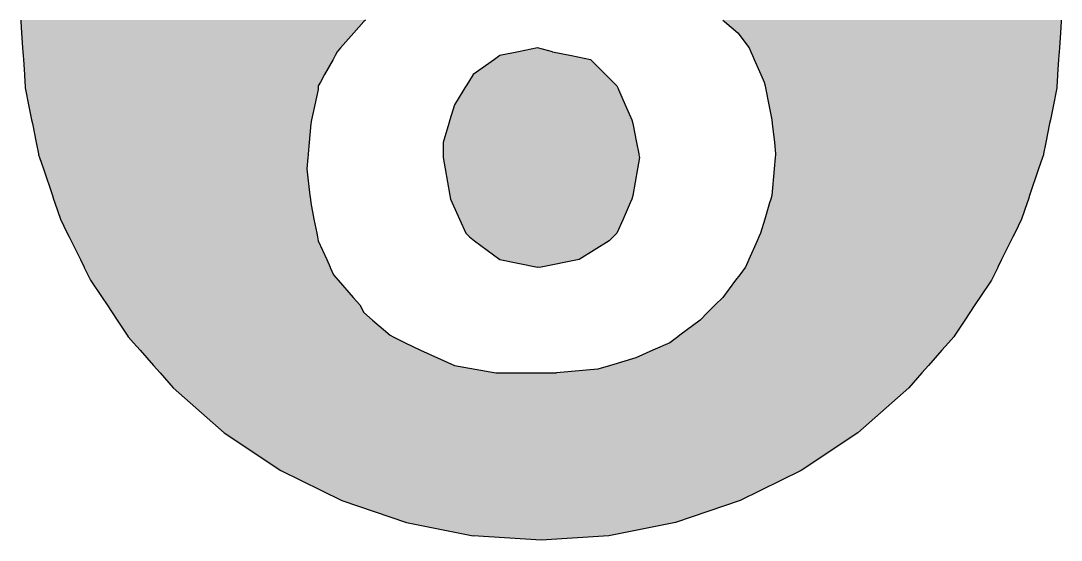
# Model space of a CAD drawing. Extents: x 2558 to 85222, y -662 to 28852.
# Drawn here: x 67520.2 to 67929.2, y 12244.1 to 12448.3 of the extents above; entities that cross this region are included whole.
import ezdxf

# ---------------------------------------------------------------- set-up
doc = ezdxf.new("R2010")
doc.units = 0
doc.header["$MEASUREMENT"] = 0
doc.layers.get('0').update_dxf_attribs({"linetype": 'CONTINUOUS'})
doc.layers.add('DLINE', color=1, linetype='CONTINUOUS')

# ---------------------------------------------------------------- blocks, each defined once
blk = doc.blocks.new('RCSTD3_DESIGN')
at = {"layer": 'DLINE', "linetype": 'CONTINUOUS'}
for p, q in [((389.019079, 7886.313493), (389.057323, 7885.730015)), ((524.593105, 7886.313493), (523.815134, 7885.730015)), ((665.024897, 7886.313493), (665.705622, 7885.730015)), ((798.04681, 7886.313493), (798.008567, 7885.730015)), ((389.057323, 7885.730015), (389.349469, 7881.272722)), ((523.815134, 7885.730015), (519.915002, 7881.272722)), ((665.705622, 7885.730015), (670.905797, 7881.272722)), ((798.008567, 7885.730015), (797.71642, 7881.272722)), ((389.349469, 7881.272722), (389.738998, 7875.329665)), ((519.915002, 7881.272722), (514.714828, 7875.329665)), ((670.905797, 7881.272722), (675.36309, 7875.329665)), ((797.71642, 7881.272722), (797.326892, 7875.329665)), ((389.738998, 7875.329665), (389.83638, 7873.843901)), ((389.83638, 7873.843901), (389.933762, 7872.358137)), ((513.414784, 7873.843901), (512.589359, 7872.358137)), ((514.714828, 7875.329665), (513.414784, 7873.843901)), ((584.731469, 7873.843901), (577.302648, 7872.358137)), ((592.16029, 7875.329665), (584.731469, 7873.843901)), ((598.103347, 7873.843901), (592.16029, 7875.329665)), ((598.103347, 7873.843901), (605.532169, 7872.358137)), ((675.36309, 7875.329665), (676.023429, 7873.843901)), ((676.023429, 7873.843901), (676.683769, 7872.358137)), ((797.22951, 7873.843901), (797.132127, 7872.358137)), ((797.326892, 7875.329665), (797.22951, 7873.843901)), ((389.933762, 7872.358137), (390.031144, 7870.872372)), ((390.031144, 7870.872372), (390.420672, 7864.929315)), ((511.763935, 7870.872372), (508.462236, 7864.929315)), ((512.589359, 7872.358137), (511.763935, 7870.872372)), ((575.222578, 7870.872372), (566.902298, 7864.929315)), ((577.302648, 7872.358137), (575.222578, 7870.872372)), ((605.532169, 7872.358137), (612.96099, 7870.872372)), ((612.96099, 7870.872372), (618.904047, 7864.929315)), ((676.683769, 7872.358137), (677.344109, 7870.872372)), ((677.344109, 7870.872372), (679.985467, 7864.929315)), ((797.034745, 7870.872372), (796.645217, 7864.929315)), ((797.132127, 7872.358137), (797.034745, 7870.872372)), ((390.420672, 7864.929315), (390.615437, 7861.957787)), ((390.615437, 7861.957787), (390.712819, 7860.472022)), ((506.811387, 7861.957787), (505.985962, 7860.472022)), ((508.462236, 7864.929315), (506.811387, 7861.957787)), ((565.045092, 7861.957787), (564.11649, 7860.472022)), ((566.902298, 7864.929315), (565.045092, 7861.957787)), ((618.904047, 7864.929315), (621.875576, 7861.957787)), ((621.875576, 7861.957787), (623.36134, 7860.472022)), ((679.985467, 7864.929315), (681.306147, 7861.957787)), ((681.306147, 7861.957787), (681.6033, 7860.472022)), ((796.450453, 7861.957787), (796.35307, 7860.472022)), ((796.645217, 7864.929315), (796.450453, 7861.957787)), ((390.712819, 7860.472022), (390.768724, 7859.619077)), ((390.768724, 7859.619077), (390.894599, 7858.986258)), ((390.894599, 7858.986258), (392.076747, 7853.043201)), ((505.985962, 7858.986258), (504.665283, 7853.043201)), ((505.985962, 7860.472022), (505.985962, 7859.619077)), ((505.985962, 7859.619077), (505.985962, 7858.986258)), ((563.187887, 7858.986258), (559.473476, 7853.043201)), ((563.583399, 7859.619077), (563.187887, 7858.986258)), ((564.11649, 7860.472022), (563.583399, 7859.619077)), ((623.36134, 7860.472022), (623.740427, 7859.619077)), ((623.740427, 7859.619077), (624.02168, 7858.986258)), ((624.02168, 7858.986258), (626.663038, 7853.043201)), ((681.6033, 7860.472022), (681.773889, 7859.619077)), ((681.773889, 7859.619077), (681.900453, 7858.986258)), ((681.900453, 7858.986258), (683.089064, 7853.043201)), ((796.17129, 7858.986258), (794.989142, 7853.043201)), ((796.297165, 7859.619077), (796.17129, 7858.986258)), ((796.35307, 7860.472022), (796.297165, 7859.619077)), ((392.076747, 7853.043201), (393.258895, 7847.100144)), ((504.665283, 7853.043201), (503.344604, 7847.100144)), ((559.473476, 7853.043201), (557.690559, 7847.100144)), ((626.663038, 7853.043201), (629.304397, 7847.100144)), ((683.089064, 7853.043201), (684.277675, 7847.100144)), ((794.989142, 7853.043201), (793.806995, 7847.100144)), ((393.258895, 7847.100144), (393.554431, 7845.61438)), ((393.554431, 7845.61438), (395.032116, 7838.185558)), ((503.014434, 7845.61438), (502.395365, 7838.185558)), ((503.344604, 7847.100144), (503.014434, 7845.61438)), ((557.24483, 7845.61438), (555.016183, 7838.185558)), ((557.690559, 7847.100144), (557.24483, 7845.61438)), ((629.304397, 7847.100144), (629.60155, 7845.61438)), ((629.60155, 7845.61438), (631.087314, 7838.185558)), ((684.277675, 7847.100144), (684.44276, 7845.61438)), ((684.44276, 7845.61438), (685.268185, 7838.185558)), ((793.511458, 7845.61438), (792.033773, 7838.185558)), ((793.806995, 7847.100144), (793.511458, 7845.61438)), ((395.032116, 7838.185558), (395.918727, 7833.728266)), ((502.395365, 7838.185558), (502.023924, 7833.728266)), ((555.016183, 7838.185558), (555.016183, 7833.728266)), ((631.087314, 7838.185558), (631.978773, 7833.728266)), ((685.268185, 7838.185558), (685.76344, 7833.728266)), ((792.033773, 7838.185558), (791.147163, 7833.728266)), ((395.918727, 7833.728266), (395.98772, 7833.38141)), ((395.98772, 7833.38141), (396.374328, 7832.242501)), ((501.99502, 7833.38141), (501.900111, 7832.242501)), ((502.023924, 7833.728266), (501.99502, 7833.38141)), ((555.016183, 7833.728266), (555.016183, 7833.38141)), ((555.016183, 7833.38141), (555.016183, 7832.242501)), ((631.978773, 7833.728266), (632.048144, 7833.38141)), ((632.048144, 7833.38141), (632.275926, 7832.242501)), ((685.731907, 7833.38141), (685.62837, 7832.242501)), ((685.76344, 7833.728266), (685.731907, 7833.38141)), ((791.078169, 7833.38141), (790.691561, 7832.242501)), ((791.147163, 7833.728266), (791.078169, 7833.38141)), ((396.374328, 7832.242501), (397.887375, 7827.785208)), ((501.900111, 7832.242501), (501.52867, 7827.785208)), ((555.016183, 7832.242501), (555.8266, 7827.785208)), ((632.275926, 7832.242501), (631.465509, 7827.785208)), ((685.62837, 7832.242501), (685.223162, 7827.785208)), ((790.691561, 7832.242501), (789.178514, 7827.785208)), ((397.887375, 7827.785208), (401.417818, 7817.384859)), ((501.52867, 7827.785208), (502.684264, 7817.384859)), ((555.8266, 7827.785208), (557.717573, 7817.384859)), ((631.465509, 7827.785208), (629.574536, 7817.384859)), ((685.223162, 7827.785208), (684.277675, 7817.384859)), ((789.178514, 7827.785208), (785.648071, 7817.384859)), ((401.417818, 7817.384859), (401.922167, 7815.899094)), ((502.684264, 7817.384859), (502.849349, 7815.899094)), ((557.717573, 7817.384859), (557.987712, 7815.899094)), ((629.574536, 7817.384859), (629.304397, 7815.899094)), ((684.277675, 7817.384859), (683.831946, 7815.899094)), ((785.648071, 7817.384859), (785.143722, 7815.899094)), ((401.922167, 7815.899094), (402.426516, 7814.41333)), ((402.426516, 7814.41333), (404.58677, 7808.049426)), ((502.849349, 7815.899094), (503.014434, 7814.41333)), ((503.014434, 7814.41333), (504.287215, 7808.049426)), ((557.987712, 7815.899094), (558.648052, 7814.41333)), ((558.648052, 7814.41333), (561.476454, 7808.049426)), ((628.644058, 7814.41333), (625.815656, 7808.049426)), ((629.304397, 7815.899094), (628.644058, 7814.41333)), ((683.386217, 7814.41333), (681.477045, 7808.049426)), ((683.831946, 7815.899094), (683.386217, 7814.41333)), ((784.639373, 7814.41333), (782.479119, 7808.049426)), ((785.143722, 7815.899094), (784.639373, 7814.41333)), ((404.58677, 7808.049426), (407.310023, 7802.527216)), ((504.287215, 7808.049426), (505.391657, 7802.527216)), ((561.476454, 7808.049426), (563.930769, 7802.527216)), ((625.815656, 7808.049426), (623.36134, 7802.527216)), ((681.477045, 7808.049426), (679.820383, 7802.527216)), ((782.479119, 7808.049426), (779.755866, 7802.527216)), ((407.310023, 7802.527216), (408.042721, 7801.041451)), ((408.042721, 7801.041451), (408.775419, 7799.555687)), ((505.391657, 7802.527216), (505.68881, 7801.041451)), ((505.68881, 7801.041451), (505.985962, 7799.555687)), ((563.930769, 7802.527216), (565.416533, 7801.041451)), ((565.416533, 7801.041451), (567.397552, 7799.555687)), ((621.875576, 7801.041451), (620.389812, 7799.555687)), ((623.36134, 7802.527216), (621.875576, 7801.041451)), ((679.160043, 7801.041451), (678.499703, 7799.555687)), ((679.820383, 7802.527216), (679.160043, 7801.041451)), ((779.023169, 7801.041451), (778.290471, 7799.555687)), ((779.755866, 7802.527216), (779.023169, 7801.041451)), ((408.775419, 7799.555687), (412.438908, 7792.126866)), ((505.985962, 7799.555687), (509.287661, 7792.126866)), ((567.397552, 7799.555687), (577.302648, 7792.126866)), ((620.389812, 7799.555687), (608.503697, 7792.126866)), ((678.499703, 7799.555687), (675.198005, 7792.126866)), ((778.290471, 7799.555687), (774.626981, 7792.126866)), ((412.438908, 7792.126866), (413.904304, 7789.155337)), ((509.287661, 7792.126866), (510.60834, 7789.155337)), ((577.302648, 7792.126866), (592.16029, 7789.155337)), ((608.503697, 7792.126866), (593.646055, 7789.155337)), ((675.198005, 7792.126866), (673.877325, 7789.155337)), ((774.626981, 7792.126866), (773.161586, 7789.155337)), ((413.904304, 7789.155337), (413.977573, 7789.006761)), ((413.977573, 7789.006761), (415.369699, 7786.183809)), ((510.60834, 7789.155337), (510.674374, 7789.006761)), ((510.674374, 7789.006761), (511.929019, 7786.183809)), ((592.903172, 7789.006761), (592.16029, 7789.155337)), ((593.646055, 7789.155337), (592.903172, 7789.006761)), ((673.765893, 7789.006761), (671.648679, 7786.183809)), ((673.877325, 7789.155337), (673.765893, 7789.006761)), ((773.088316, 7789.006761), (771.69619, 7786.183809)), ((773.161586, 7789.155337), (773.088316, 7789.006761)), ((415.369699, 7786.183809), (416.418742, 7784.056561)), ((416.418742, 7784.056561), (420.953896, 7777.269223)), ((511.929019, 7786.183809), (513.790361, 7784.056561)), ((513.790361, 7784.056561), (519.729282, 7777.269223)), ((670.053243, 7784.056561), (664.96274, 7777.269223)), ((671.648679, 7786.183809), (670.053243, 7784.056561)), ((770.647147, 7784.056561), (766.111993, 7777.269223)), ((771.69619, 7786.183809), (770.647147, 7784.056561)), ((420.953896, 7777.269223), (422.939408, 7774.297695)), ((519.729282, 7777.269223), (522.329369, 7774.297695)), ((664.96274, 7777.269223), (661.991211, 7774.297695)), ((766.111993, 7777.269223), (764.126481, 7774.297695)), ((422.939408, 7774.297695), (424.92492, 7771.326166)), ((522.329369, 7774.297695), (523.815134, 7771.326166)), ((661.991211, 7774.297695), (659.019683, 7771.326166)), ((764.126481, 7774.297695), (762.14097, 7771.326166)), ((424.92492, 7771.326166), (426.910432, 7768.354637)), ((426.910432, 7768.354637), (430.881455, 7762.41158)), ((523.815134, 7771.326166), (527.281917, 7768.354637)), ((527.281917, 7768.354637), (534.215484, 7762.41158)), ((656.048154, 7768.354637), (648.124078, 7762.41158)), ((659.019683, 7771.326166), (656.048154, 7768.354637)), ((760.155458, 7768.354637), (756.184434, 7762.41158)), ((762.14097, 7771.326166), (760.155458, 7768.354637)), ((430.881455, 7762.41158), (431.281187, 7761.813341)), ((431.281187, 7761.813341), (433.362505, 7759.440052)), ((433.362505, 7759.440052), (435.968466, 7756.468523)), ((534.215484, 7762.41158), (535.411963, 7761.813341)), ((535.411963, 7761.813341), (540.158541, 7759.440052)), ((540.158541, 7759.440052), (546.101598, 7756.468523)), ((644.16204, 7759.440052), (637.476101, 7756.468523)), ((647.326425, 7761.813341), (644.16204, 7759.440052)), ((648.124078, 7762.41158), (647.326425, 7761.813341)), ((753.703384, 7759.440052), (751.097424, 7756.468523)), ((755.784703, 7761.813341), (753.703384, 7759.440052)), ((756.184434, 7762.41158), (755.784703, 7761.813341)), ((435.968466, 7756.468523), (438.574426, 7753.496995)), ((546.101598, 7756.468523), (552.787537, 7753.496995)), ((637.476101, 7756.468523), (630.790161, 7753.496995)), ((751.097424, 7756.468523), (748.491463, 7753.496995)), ((438.574426, 7753.496995), (441.180387, 7750.525466)), ((552.787537, 7753.496995), (559.473476, 7750.525466)), ((630.790161, 7753.496995), (620.885066, 7750.525466)), ((748.491463, 7753.496995), (745.885503, 7750.525466)), ((441.180387, 7750.525466), (442.483367, 7749.039702)), ((442.483367, 7749.039702), (443.786347, 7747.553938)), ((443.786347, 7747.553938), (448.919804, 7741.700352)), ((559.473476, 7750.525466), (567.64518, 7749.039702)), ((567.64518, 7749.039702), (575.816883, 7747.553938)), ((575.816883, 7747.553938), (599.589112, 7747.553938)), ((615.932519, 7749.039702), (599.589112, 7747.553938)), ((620.885066, 7750.525466), (615.932519, 7749.039702)), ((743.279542, 7747.553938), (738.146086, 7741.700352)), ((744.582522, 7749.039702), (743.279542, 7747.553938)), ((745.885503, 7750.525466), (744.582522, 7749.039702)), ((448.919804, 7741.700352), (469.032792, 7724.061735)), ((738.146086, 7741.700352), (718.033098, 7724.061735)), ((469.032792, 7724.061735), (491.276012, 7709.199291)), ((718.033098, 7724.061735), (695.789877, 7709.199291)), ((491.276012, 7709.199291), (515.268877, 7697.367319)), ((695.789877, 7709.199291), (671.797013, 7697.367319)), ((515.268877, 7697.367319), (540.600861, 7688.768269)), ((671.797013, 7697.367319), (646.465028, 7688.768269)), ((540.600861, 7688.768269), (566.838529, 7683.549273)), ((646.465028, 7688.768269), (620.227361, 7683.549273)), ((593.532945, 7681.799628), (566.838529, 7683.549273)), ((620.227361, 7683.549273), (593.532945, 7681.799628))]:
    blk.add_line(p, q, dxfattribs=at)
at = {"layer": 'DLINE', "linetype": 'CONTINUOUS', "extrusion": (0, 0, -1)}
for points in [[(-389.019079, 7886.313493), (-524.593105, 7886.313493), (-523.815134, 7885.730015)], [(-665.024897, 7886.313493), (-798.04681, 7886.313493), (-798.008567, 7885.730015)], [(-389.057323, 7885.730015), (-523.815134, 7885.730015), (-519.915002, 7881.272722)], [(-665.705622, 7885.730015), (-798.008567, 7885.730015), (-797.71642, 7881.272722)], [(-389.349469, 7881.272722), (-519.915002, 7881.272722), (-514.714828, 7875.329665)], [(-670.905797, 7881.272722), (-797.71642, 7881.272722), (-797.326892, 7875.329665)], [(-389.738998, 7875.329665), (-514.714828, 7875.329665), (-513.414784, 7873.843901)], [(-389.83638, 7873.843901), (-513.414784, 7873.843901), (-512.589359, 7872.358137)], [(-584.731469, 7873.843901), (-598.103347, 7873.843901), (-605.532169, 7872.358137)], [(-675.36309, 7875.329665), (-797.326892, 7875.329665), (-797.22951, 7873.843901)], [(-676.023429, 7873.843901), (-797.22951, 7873.843901), (-797.132127, 7872.358137)], [(-389.933762, 7872.358137), (-512.589359, 7872.358137), (-511.763935, 7870.872372)], [(-390.031144, 7870.872372), (-511.763935, 7870.872372), (-508.462236, 7864.929315)], [(-575.222578, 7870.872372), (-612.96099, 7870.872372), (-618.904047, 7864.929315)], [(-577.302648, 7872.358137), (-605.532169, 7872.358137), (-612.96099, 7870.872372)], [(-676.683769, 7872.358137), (-797.132127, 7872.358137), (-797.034745, 7870.872372)], [(-677.344109, 7870.872372), (-797.034745, 7870.872372), (-796.645217, 7864.929315)], [(-390.420672, 7864.929315), (-508.462236, 7864.929315), (-506.811387, 7861.957787)], [(-390.615437, 7861.957787), (-506.811387, 7861.957787), (-505.985962, 7860.472022)], [(-565.045092, 7861.957787), (-621.875576, 7861.957787), (-623.36134, 7860.472022)], [(-566.902298, 7864.929315), (-618.904047, 7864.929315), (-621.875576, 7861.957787)], [(-679.985467, 7864.929315), (-796.645217, 7864.929315), (-796.450453, 7861.957787)], [(-681.306147, 7861.957787), (-796.450453, 7861.957787), (-796.35307, 7860.472022)], [(-390.712819, 7860.472022), (-505.985962, 7860.472022), (-505.985962, 7859.619077)], [(-390.768724, 7859.619077), (-505.985962, 7859.619077), (-505.985962, 7858.986258)], [(-390.894599, 7858.986258), (-505.985962, 7858.986258), (-504.665283, 7853.043201)], [(-563.187887, 7858.986258), (-624.02168, 7858.986258), (-626.663038, 7853.043201)], [(-563.583399, 7859.619077), (-623.740427, 7859.619077), (-624.02168, 7858.986258)], [(-564.11649, 7860.472022), (-623.36134, 7860.472022), (-623.740427, 7859.619077)], [(-681.6033, 7860.472022), (-796.35307, 7860.472022), (-796.297165, 7859.619077)], [(-681.773889, 7859.619077), (-796.297165, 7859.619077), (-796.17129, 7858.986258)], [(-681.900453, 7858.986258), (-796.17129, 7858.986258), (-794.989142, 7853.043201)], [(-392.076747, 7853.043201), (-504.665283, 7853.043201), (-503.344604, 7847.100144)], [(-559.473476, 7853.043201), (-626.663038, 7853.043201), (-629.304397, 7847.100144)], [(-683.089064, 7853.043201), (-794.989142, 7853.043201), (-793.806995, 7847.100144)], [(-393.258895, 7847.100144), (-503.344604, 7847.100144), (-503.014434, 7845.61438)], [(-393.554431, 7845.61438), (-503.014434, 7845.61438), (-502.395365, 7838.185558)], [(-557.24483, 7845.61438), (-629.60155, 7845.61438), (-631.087314, 7838.185558)], [(-557.690559, 7847.100144), (-629.304397, 7847.100144), (-629.60155, 7845.61438)], [(-684.277675, 7847.100144), (-793.806995, 7847.100144), (-793.511458, 7845.61438)], [(-684.44276, 7845.61438), (-793.511458, 7845.61438), (-792.033773, 7838.185558)], [(-395.032116, 7838.185558), (-502.395365, 7838.185558), (-502.023924, 7833.728266)], [(-555.016183, 7838.185558), (-631.087314, 7838.185558), (-631.978773, 7833.728266)], [(-685.268185, 7838.185558), (-792.033773, 7838.185558), (-791.147163, 7833.728266)], [(-395.918727, 7833.728266), (-502.023924, 7833.728266), (-501.99502, 7833.38141)], [(-395.98772, 7833.38141), (-501.99502, 7833.38141), (-501.900111, 7832.242501)], [(-555.016183, 7833.728266), (-631.978773, 7833.728266), (-632.048144, 7833.38141)], [(-555.016183, 7833.38141), (-632.048144, 7833.38141), (-632.275926, 7832.242501)], [(-685.731907, 7833.38141), (-791.078169, 7833.38141), (-790.691561, 7832.242501)], [(-685.76344, 7833.728266), (-791.147163, 7833.728266), (-791.078169, 7833.38141)], [(-396.374328, 7832.242501), (-501.900111, 7832.242501), (-501.52867, 7827.785208)], [(-555.016183, 7832.242501), (-632.275926, 7832.242501), (-631.465509, 7827.785208)], [(-685.62837, 7832.242501), (-790.691561, 7832.242501), (-789.178514, 7827.785208)], [(-397.887375, 7827.785208), (-501.52867, 7827.785208), (-502.684264, 7817.384859)], [(-555.8266, 7827.785208), (-631.465509, 7827.785208), (-629.574536, 7817.384859)], [(-685.223162, 7827.785208), (-789.178514, 7827.785208), (-785.648071, 7817.384859)], [(-401.417818, 7817.384859), (-502.684264, 7817.384859), (-502.849349, 7815.899094)], [(-557.717573, 7817.384859), (-629.574536, 7817.384859), (-629.304397, 7815.899094)], [(-684.277675, 7817.384859), (-785.648071, 7817.384859), (-785.143722, 7815.899094)], [(-401.922167, 7815.899094), (-502.849349, 7815.899094), (-503.014434, 7814.41333)], [(-402.426516, 7814.41333), (-503.014434, 7814.41333), (-504.287215, 7808.049426)], [(-557.987712, 7815.899094), (-629.304397, 7815.899094), (-628.644058, 7814.41333)], [(-558.648052, 7814.41333), (-628.644058, 7814.41333), (-625.815656, 7808.049426)], [(-683.386217, 7814.41333), (-784.639373, 7814.41333), (-782.479119, 7808.049426)], [(-683.831946, 7815.899094), (-785.143722, 7815.899094), (-784.639373, 7814.41333)], [(-404.58677, 7808.049426), (-504.287215, 7808.049426), (-505.391657, 7802.527216)], [(-561.476454, 7808.049426), (-625.815656, 7808.049426), (-623.36134, 7802.527216)], [(-681.477045, 7808.049426), (-782.479119, 7808.049426), (-779.755866, 7802.527216)], [(-407.310023, 7802.527216), (-505.391657, 7802.527216), (-505.68881, 7801.041451)], [(-408.042721, 7801.041451), (-505.68881, 7801.041451), (-505.985962, 7799.555687)], [(-563.930769, 7802.527216), (-623.36134, 7802.527216), (-621.875576, 7801.041451)], [(-565.416533, 7801.041451), (-621.875576, 7801.041451), (-620.389812, 7799.555687)], [(-679.160043, 7801.041451), (-779.023169, 7801.041451), (-778.290471, 7799.555687)], [(-679.820383, 7802.527216), (-779.755866, 7802.527216), (-779.023169, 7801.041451)], [(-408.775419, 7799.555687), (-505.985962, 7799.555687), (-509.287661, 7792.126866)], [(-567.397552, 7799.555687), (-620.389812, 7799.555687), (-608.503697, 7792.126866)], [(-678.499703, 7799.555687), (-778.290471, 7799.555687), (-774.626981, 7792.126866)], [(-412.438908, 7792.126866), (-509.287661, 7792.126866), (-510.60834, 7789.155337)], [(-577.302648, 7792.126866), (-608.503697, 7792.126866), (-593.646055, 7789.155337)], [(-675.198005, 7792.126866), (-774.626981, 7792.126866), (-773.161586, 7789.155337)], [(-413.904304, 7789.155337), (-510.60834, 7789.155337), (-510.674374, 7789.006761)], [(-413.977573, 7789.006761), (-510.674374, 7789.006761), (-511.929019, 7786.183809)], [(-592.16029, 7789.155337), (-593.646055, 7789.155337), (-592.903172, 7789.006761)], [(-673.765893, 7789.006761), (-773.088316, 7789.006761), (-771.69619, 7786.183809)], [(-673.877325, 7789.155337), (-773.161586, 7789.155337), (-773.088316, 7789.006761)], [(-415.369699, 7786.183809), (-511.929019, 7786.183809), (-513.790361, 7784.056561)], [(-416.418742, 7784.056561), (-513.790361, 7784.056561), (-519.729282, 7777.269223)], [(-670.053243, 7784.056561), (-770.647147, 7784.056561), (-766.111993, 7777.269223)], [(-671.648679, 7786.183809), (-771.69619, 7786.183809), (-770.647147, 7784.056561)], [(-420.953896, 7777.269223), (-519.729282, 7777.269223), (-522.329369, 7774.297695)], [(-664.96274, 7777.269223), (-766.111993, 7777.269223), (-764.126481, 7774.297695)], [(-422.939408, 7774.297695), (-522.329369, 7774.297695), (-523.815134, 7771.326166)], [(-661.991211, 7774.297695), (-764.126481, 7774.297695), (-762.14097, 7771.326166)], [(-424.92492, 7771.326166), (-523.815134, 7771.326166), (-527.281917, 7768.354637)], [(-426.910432, 7768.354637), (-527.281917, 7768.354637), (-534.215484, 7762.41158)], [(-656.048154, 7768.354637), (-760.155458, 7768.354637), (-756.184434, 7762.41158)], [(-659.019683, 7771.326166), (-762.14097, 7771.326166), (-760.155458, 7768.354637)], [(-430.881455, 7762.41158), (-534.215484, 7762.41158), (-535.411963, 7761.813341)], [(-431.281187, 7761.813341), (-535.411963, 7761.813341), (-540.158541, 7759.440052)], [(-433.362505, 7759.440052), (-540.158541, 7759.440052), (-546.101598, 7756.468523)], [(-644.16204, 7759.440052), (-753.703384, 7759.440052), (-751.097424, 7756.468523)], [(-647.326425, 7761.813341), (-755.784703, 7761.813341), (-753.703384, 7759.440052)], [(-648.124078, 7762.41158), (-756.184434, 7762.41158), (-755.784703, 7761.813341)], [(-435.968466, 7756.468523), (-546.101598, 7756.468523), (-552.787537, 7753.496995)], [(-637.476101, 7756.468523), (-751.097424, 7756.468523), (-748.491463, 7753.496995)], [(-438.574426, 7753.496995), (-552.787537, 7753.496995), (-559.473476, 7750.525466)], [(-630.790161, 7753.496995), (-748.491463, 7753.496995), (-745.885503, 7750.525466)], [(-441.180387, 7750.525466), (-559.473476, 7750.525466), (-567.64518, 7749.039702)], [(-442.483367, 7749.039702), (-567.64518, 7749.039702), (-575.816883, 7747.553938)], [(-443.786347, 7747.553938), (-743.279542, 7747.553938), (-738.146086, 7741.700352)], [(-615.932519, 7749.039702), (-744.582522, 7749.039702), (-743.279542, 7747.553938)], [(-620.885066, 7750.525466), (-745.885503, 7750.525466), (-744.582522, 7749.039702)], [(-448.919804, 7741.700352), (-738.146086, 7741.700352), (-718.033098, 7724.061735)], [(-469.032792, 7724.061735), (-718.033098, 7724.061735), (-695.789877, 7709.199291)], [(-491.276012, 7709.199291), (-695.789877, 7709.199291), (-671.797013, 7697.367319)], [(-515.268877, 7697.367319), (-671.797013, 7697.367319), (-646.465028, 7688.768269)], [(-540.600861, 7688.768269), (-646.465028, 7688.768269), (-620.227361, 7683.549273)], [(-566.838529, 7683.549273), (-620.227361, 7683.549273), (-593.532945, 7681.799628)]]:
    blk.add_solid(points, dxfattribs=at)
at = {"layer": 'DLINE', "linetype": 'CONTINUOUS'}
for points in [[(389.019079, 7886.313493), (389.057323, 7885.730015), (523.815134, 7885.730015)], [(665.024897, 7886.313493), (665.705622, 7885.730015), (798.008567, 7885.730015)], [(389.057323, 7885.730015), (389.349469, 7881.272722), (519.915002, 7881.272722)], [(665.705622, 7885.730015), (670.905797, 7881.272722), (797.71642, 7881.272722)], [(389.349469, 7881.272722), (389.738998, 7875.329665), (514.714828, 7875.329665)], [(670.905797, 7881.272722), (675.36309, 7875.329665), (797.326892, 7875.329665)], [(389.738998, 7875.329665), (389.83638, 7873.843901), (513.414784, 7873.843901)], [(389.83638, 7873.843901), (389.933762, 7872.358137), (512.589359, 7872.358137)], [(584.731469, 7873.843901), (577.302648, 7872.358137), (605.532169, 7872.358137)], [(592.16029, 7875.329665), (584.731469, 7873.843901), (598.103347, 7873.843901)], [(675.36309, 7875.329665), (676.023429, 7873.843901), (797.22951, 7873.843901)], [(676.023429, 7873.843901), (676.683769, 7872.358137), (797.132127, 7872.358137)], [(389.933762, 7872.358137), (390.031144, 7870.872372), (511.763935, 7870.872372)], [(390.031144, 7870.872372), (390.420672, 7864.929315), (508.462236, 7864.929315)], [(575.222578, 7870.872372), (566.902298, 7864.929315), (618.904047, 7864.929315)], [(577.302648, 7872.358137), (575.222578, 7870.872372), (612.96099, 7870.872372)], [(676.683769, 7872.358137), (677.344109, 7870.872372), (797.034745, 7870.872372)], [(677.344109, 7870.872372), (679.985467, 7864.929315), (796.645217, 7864.929315)], [(390.420672, 7864.929315), (390.615437, 7861.957787), (506.811387, 7861.957787)], [(390.615437, 7861.957787), (390.712819, 7860.472022), (505.985962, 7860.472022)], [(565.045092, 7861.957787), (564.11649, 7860.472022), (623.36134, 7860.472022)], [(566.902298, 7864.929315), (565.045092, 7861.957787), (621.875576, 7861.957787)], [(679.985467, 7864.929315), (681.306147, 7861.957787), (796.450453, 7861.957787)], [(681.306147, 7861.957787), (681.6033, 7860.472022), (796.35307, 7860.472022)], [(390.712819, 7860.472022), (390.768724, 7859.619077), (505.985962, 7859.619077)], [(390.768724, 7859.619077), (390.894599, 7858.986258), (505.985962, 7858.986258)], [(390.894599, 7858.986258), (392.076747, 7853.043201), (504.665283, 7853.043201)], [(563.187887, 7858.986258), (559.473476, 7853.043201), (626.663038, 7853.043201)], [(563.583399, 7859.619077), (563.187887, 7858.986258), (624.02168, 7858.986258)], [(564.11649, 7860.472022), (563.583399, 7859.619077), (623.740427, 7859.619077)], [(681.6033, 7860.472022), (681.773889, 7859.619077), (796.297165, 7859.619077)], [(681.773889, 7859.619077), (681.900453, 7858.986258), (796.17129, 7858.986258)], [(681.900453, 7858.986258), (683.089064, 7853.043201), (794.989142, 7853.043201)], [(392.076747, 7853.043201), (393.258895, 7847.100144), (503.344604, 7847.100144)], [(559.473476, 7853.043201), (557.690559, 7847.100144), (629.304397, 7847.100144)], [(683.089064, 7853.043201), (684.277675, 7847.100144), (793.806995, 7847.100144)], [(393.258895, 7847.100144), (393.554431, 7845.61438), (503.014434, 7845.61438)], [(393.554431, 7845.61438), (395.032116, 7838.185558), (502.395365, 7838.185558)], [(557.24483, 7845.61438), (555.016183, 7838.185558), (631.087314, 7838.185558)], [(557.690559, 7847.100144), (557.24483, 7845.61438), (629.60155, 7845.61438)], [(684.277675, 7847.100144), (684.44276, 7845.61438), (793.511458, 7845.61438)], [(684.44276, 7845.61438), (685.268185, 7838.185558), (792.033773, 7838.185558)], [(395.032116, 7838.185558), (395.918727, 7833.728266), (502.023924, 7833.728266)], [(555.016183, 7838.185558), (555.016183, 7833.728266), (631.978773, 7833.728266)], [(685.268185, 7838.185558), (685.76344, 7833.728266), (791.147163, 7833.728266)], [(395.918727, 7833.728266), (395.98772, 7833.38141), (501.99502, 7833.38141)], [(395.98772, 7833.38141), (396.374328, 7832.242501), (501.900111, 7832.242501)], [(555.016183, 7833.728266), (555.016183, 7833.38141), (632.048144, 7833.38141)], [(555.016183, 7833.38141), (555.016183, 7832.242501), (632.275926, 7832.242501)], [(685.731907, 7833.38141), (685.62837, 7832.242501), (790.691561, 7832.242501)], [(685.76344, 7833.728266), (685.731907, 7833.38141), (791.078169, 7833.38141)], [(396.374328, 7832.242501), (397.887375, 7827.785208), (501.52867, 7827.785208)], [(555.016183, 7832.242501), (555.8266, 7827.785208), (631.465509, 7827.785208)], [(685.62837, 7832.242501), (685.223162, 7827.785208), (789.178514, 7827.785208)], [(397.887375, 7827.785208), (401.417818, 7817.384859), (502.684264, 7817.384859)], [(555.8266, 7827.785208), (557.717573, 7817.384859), (629.574536, 7817.384859)], [(685.223162, 7827.785208), (684.277675, 7817.384859), (785.648071, 7817.384859)], [(401.417818, 7817.384859), (401.922167, 7815.899094), (502.849349, 7815.899094)], [(557.717573, 7817.384859), (557.987712, 7815.899094), (629.304397, 7815.899094)], [(684.277675, 7817.384859), (683.831946, 7815.899094), (785.143722, 7815.899094)], [(401.922167, 7815.899094), (402.426516, 7814.41333), (503.014434, 7814.41333)], [(402.426516, 7814.41333), (404.58677, 7808.049426), (504.287215, 7808.049426)], [(557.987712, 7815.899094), (558.648052, 7814.41333), (628.644058, 7814.41333)], [(558.648052, 7814.41333), (561.476454, 7808.049426), (625.815656, 7808.049426)], [(683.386217, 7814.41333), (681.477045, 7808.049426), (782.479119, 7808.049426)], [(683.831946, 7815.899094), (683.386217, 7814.41333), (784.639373, 7814.41333)], [(404.58677, 7808.049426), (407.310023, 7802.527216), (505.391657, 7802.527216)], [(561.476454, 7808.049426), (563.930769, 7802.527216), (623.36134, 7802.527216)], [(681.477045, 7808.049426), (679.820383, 7802.527216), (779.755866, 7802.527216)], [(407.310023, 7802.527216), (408.042721, 7801.041451), (505.68881, 7801.041451)], [(408.042721, 7801.041451), (408.775419, 7799.555687), (505.985962, 7799.555687)], [(563.930769, 7802.527216), (565.416533, 7801.041451), (621.875576, 7801.041451)], [(565.416533, 7801.041451), (567.397552, 7799.555687), (620.389812, 7799.555687)], [(679.160043, 7801.041451), (678.499703, 7799.555687), (778.290471, 7799.555687)], [(679.820383, 7802.527216), (679.160043, 7801.041451), (779.023169, 7801.041451)], [(408.775419, 7799.555687), (412.438908, 7792.126866), (509.287661, 7792.126866)], [(567.397552, 7799.555687), (577.302648, 7792.126866), (608.503697, 7792.126866)], [(678.499703, 7799.555687), (675.198005, 7792.126866), (774.626981, 7792.126866)], [(412.438908, 7792.126866), (413.904304, 7789.155337), (510.60834, 7789.155337)], [(577.302648, 7792.126866), (592.16029, 7789.155337), (593.646055, 7789.155337)], [(675.198005, 7792.126866), (673.877325, 7789.155337), (773.161586, 7789.155337)], [(413.904304, 7789.155337), (413.977573, 7789.006761), (510.674374, 7789.006761)], [(413.977573, 7789.006761), (415.369699, 7786.183809), (511.929019, 7786.183809)], [(673.765893, 7789.006761), (671.648679, 7786.183809), (771.69619, 7786.183809)], [(673.877325, 7789.155337), (673.765893, 7789.006761), (773.088316, 7789.006761)], [(415.369699, 7786.183809), (416.418742, 7784.056561), (513.790361, 7784.056561)], [(416.418742, 7784.056561), (420.953896, 7777.269223), (519.729282, 7777.269223)], [(670.053243, 7784.056561), (664.96274, 7777.269223), (766.111993, 7777.269223)], [(671.648679, 7786.183809), (670.053243, 7784.056561), (770.647147, 7784.056561)], [(420.953896, 7777.269223), (422.939408, 7774.297695), (522.329369, 7774.297695)], [(664.96274, 7777.269223), (661.991211, 7774.297695), (764.126481, 7774.297695)], [(422.939408, 7774.297695), (424.92492, 7771.326166), (523.815134, 7771.326166)], [(661.991211, 7774.297695), (659.019683, 7771.326166), (762.14097, 7771.326166)], [(424.92492, 7771.326166), (426.910432, 7768.354637), (527.281917, 7768.354637)], [(426.910432, 7768.354637), (430.881455, 7762.41158), (534.215484, 7762.41158)], [(656.048154, 7768.354637), (648.124078, 7762.41158), (756.184434, 7762.41158)], [(659.019683, 7771.326166), (656.048154, 7768.354637), (760.155458, 7768.354637)], [(430.881455, 7762.41158), (431.281187, 7761.813341), (535.411963, 7761.813341)], [(431.281187, 7761.813341), (433.362505, 7759.440052), (540.158541, 7759.440052)], [(433.362505, 7759.440052), (435.968466, 7756.468523), (546.101598, 7756.468523)], [(644.16204, 7759.440052), (637.476101, 7756.468523), (751.097424, 7756.468523)], [(647.326425, 7761.813341), (644.16204, 7759.440052), (753.703384, 7759.440052)], [(648.124078, 7762.41158), (647.326425, 7761.813341), (755.784703, 7761.813341)], [(435.968466, 7756.468523), (438.574426, 7753.496995), (552.787537, 7753.496995)], [(637.476101, 7756.468523), (630.790161, 7753.496995), (748.491463, 7753.496995)], [(438.574426, 7753.496995), (441.180387, 7750.525466), (559.473476, 7750.525466)], [(630.790161, 7753.496995), (620.885066, 7750.525466), (745.885503, 7750.525466)], [(441.180387, 7750.525466), (442.483367, 7749.039702), (567.64518, 7749.039702)], [(442.483367, 7749.039702), (443.786347, 7747.553938), (575.816883, 7747.553938)], [(443.786347, 7747.553938), (448.919804, 7741.700352), (738.146086, 7741.700352)], [(575.816883, 7747.553938), (575.816883, 7747.553938), (599.589112, 7747.553938)], [(615.932519, 7749.039702), (599.589112, 7747.553938), (743.279542, 7747.553938)], [(620.885066, 7750.525466), (615.932519, 7749.039702), (744.582522, 7749.039702)], [(448.919804, 7741.700352), (469.032792, 7724.061735), (718.033098, 7724.061735)], [(469.032792, 7724.061735), (491.276012, 7709.199291), (695.789877, 7709.199291)], [(491.276012, 7709.199291), (515.268877, 7697.367319), (671.797013, 7697.367319)], [(515.268877, 7697.367319), (540.600861, 7688.768269), (646.465028, 7688.768269)], [(540.600861, 7688.768269), (566.838529, 7683.549273), (620.227361, 7683.549273)]]:
    blk.add_solid(points, dxfattribs=at)

msp = doc.modelspace()

# ---------------------------------------------------------------- block references
msp.add_blockref('RCSTD3_DESIGN', (67131.138105, 4562.284676))

doc.saveas('drawing.dxf')
